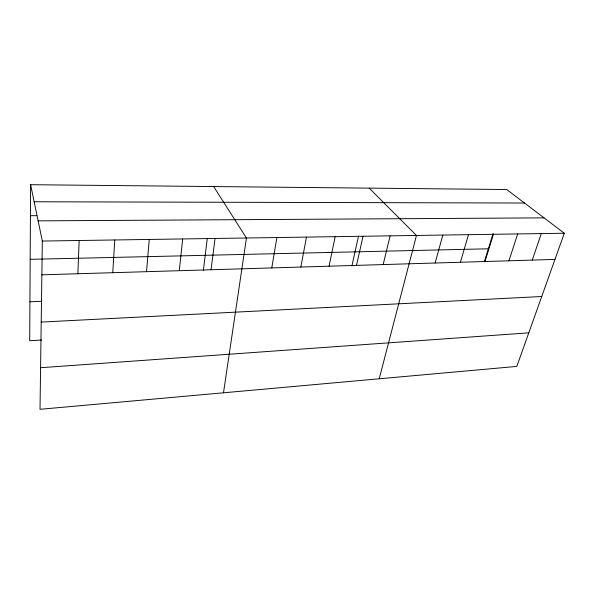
<?xml version="1.0" encoding="UTF-8"?>
<svg xmlns="http://www.w3.org/2000/svg" width="594" height="594" viewBox="0 0 594 594"><rect width="100%" height="100%" fill="white"/><g stroke="black" fill="none" stroke-linecap="round" stroke-linejoin="round"><path stroke-width="0.89" d="M30.606 184.697L42.33 241.053L40.013 409.303L516.81 366.409L564.3 233.242L506.719 189.523L30.606 184.697L29.7 340.748L41.699 340.043M77.881 273.745L79.143 240.503M112.756 272.698L114.768 239.969M146.54 271.688L149.257 239.456M179.291 270.701L182.67 238.951M203.341 270.716L207.328 238.149M211.056 269.75L215.043 238.469M223.493 392.797L246.443 238.001L213.647 186.553M271.785 267.924L276.901 237.548M300.839 267.048L306.459 237.103M329.061 266.201L335.157 236.672M351.9 266.001L358.546 236.041M356.489 265.377L363.038 236.256M383.16 264.575L390.132 235.848M379.217 378.786L416.468 235.454L369.171 188.127M435.098 263.016L442.849 235.061M460.387 262.258L468.495 234.675M484.318 261.791L493.146 233.316M484.986 261.523L493.428 234.303M508.932 260.803L517.693 233.939M532.254 260.098L541.312 233.591M40.592 367.716L528.786 332.833M41.216 322.082L541.743 296.503M29.923 301.789L41.87 301.292M41.87 274.829L554.967 259.415M30.175 259.34L488.35 248.797M42.33 241.053L564.3 233.242M38.127 220.871L544.037 217.864M30.428 215.696L36.843 215.674M34.155 201.774L524.502 203.029"/></g></svg>
